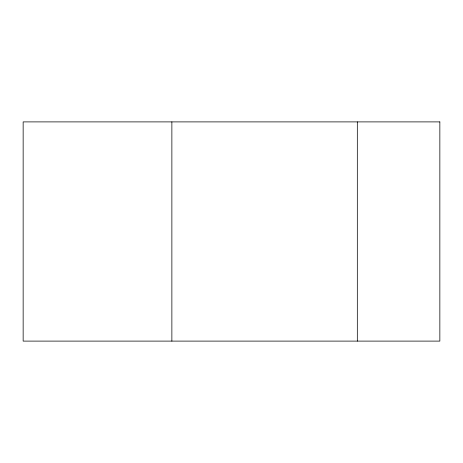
<?xml version="1.0" encoding="UTF-8"?>
<svg xmlns="http://www.w3.org/2000/svg" width="463" height="463" viewBox="0 0 463 463"><rect width="100%" height="100%" fill="white"/><g stroke="black" fill="none" stroke-linecap="round" stroke-linejoin="round"><path stroke-width="0.69" d="M357.32 121.896L357.32 341.104M171.871 121.896L171.871 341.104M439.85 121.896L23.15 121.896L23.15 341.104L439.85 341.104L439.85 121.896"/></g></svg>
